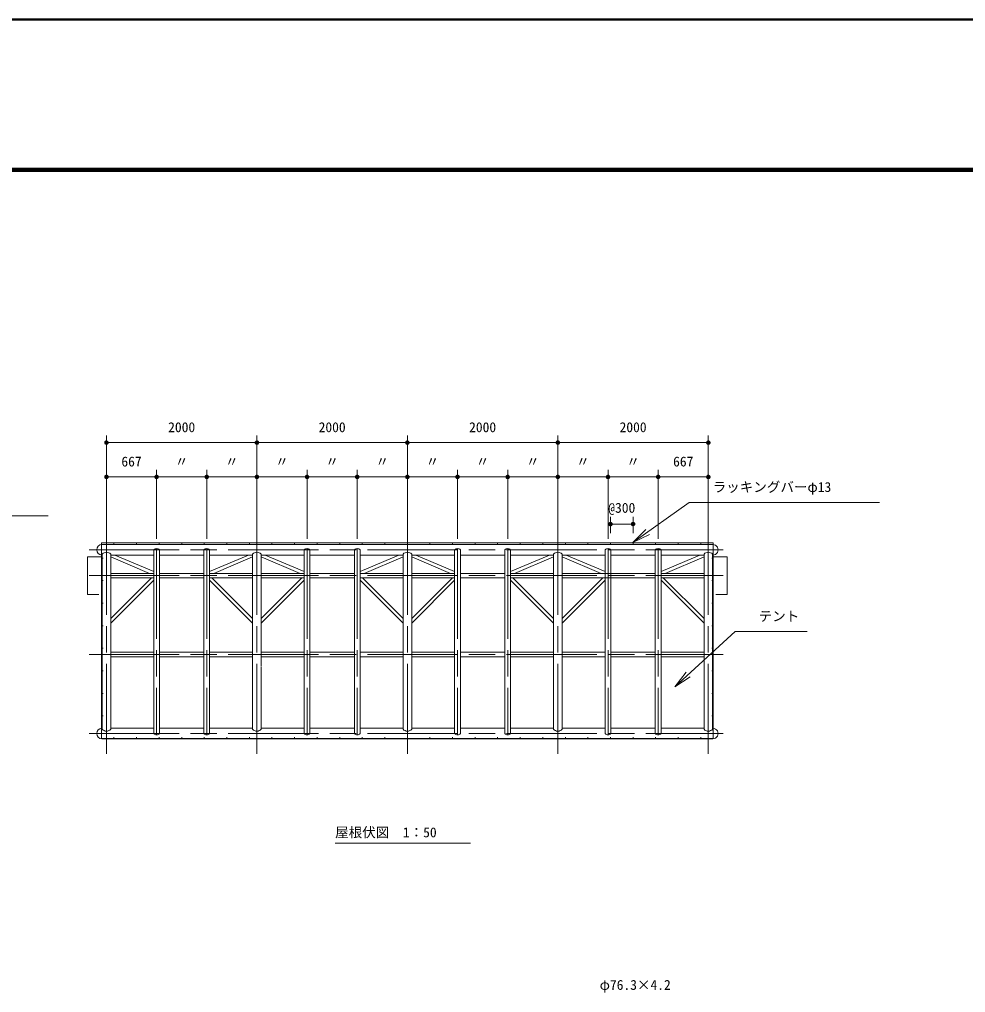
# Model space of a CAD drawing. Units: millimetres at full size. Extents: x 0 to 42000, y 0 to 29700.
# Drawn here: x 14014 to 26589, y 16763 to 29700 of the extents above; entities that cross this region are included whole.
import ezdxf
from ezdxf.enums import TextEntityAlignment as Align

# ---------------------------------------------------------------- set-up
doc = ezdxf.new("R2010")
doc.units = ezdxf.units.MM
doc.header["$LTSCALE"] = 100
doc.linetypes.add('CHAIN', pattern=[18.5, 12, -1.5, 3.5, -1.5])
for name, color, linetype, lineweight in [('C-TTL', 2, 'Continuous', 140), ('D-BMK', 2, 'CHAIN', 13), ('D-STR', 1, 'Continuous', 13), ('D-STR-DIM', 7, 'Continuous', 13), ('D-STR-HTXT', 7, 'Continuous', 13), ('D-STR-TXT', 7, 'Continuous', 13), ('D-TTL', 2, 'Continuous', 50)]:
    doc.layers.add(name, color=color, linetype=linetype, lineweight=lineweight)
doc.styles.add('ＭＳ ゴシック', font='')
doc.styles.get('ＭＳ ゴシック').set_extended_font_data('MS Gothic')

# ---------------------------------------------------------------- blocks, each defined once
blk = doc.blocks.new('open_arrow')
at = {"color": 0, "linetype": 'Continuous', "lineweight": -2}
blk.add_lwpolyline([(7.5, 1.25), (0, 0), (7.5, -1.25)], dxfattribs=at)
blk = doc.blocks.new('filled_dot')
at = {"color": 0, "linetype": 'Continuous', "lineweight": -2, "const_width": 1.25}
blk.add_lwpolyline([(-0.625, 0, 1), (0.625, 0, 1)], format="xyb", close=True, dxfattribs=at)

msp = doc.modelspace()

# ---------------------------------------------------------------- linework, layer by layer
at = {"layer": 'C-TTL'}
msp.add_line((40000, 27700), (2000, 27700), dxfattribs=at)
at = {"layer": 'D-BMK'}
for p, q in [((15169.9, 22985), (15169.9, 19900.1)), ((17169.9, 22985), (17169.9, 19900.1)), ((19169.9, 22985), (19169.9, 19900.1)), ((21169.9, 22985), (21169.9, 19900.1)), ((23169.9, 22985), (23169.9, 19900.1)), ((14938.1, 22649.6), (23366.1, 22649.6)), ((15836.6, 22665.2), (15836.6, 20190.7)), ((16503.3, 22665.2), (16503.3, 20190.7)), ((17836.6, 22665.2), (17836.6, 20190.7)), ((18503.3, 22665.2), (18503.3, 20190.7)), ((19836.6, 22665.2), (19836.6, 20190.7)), ((20503.3, 22665.2), (20503.3, 20190.7)), ((21836.6, 22665.2), (21836.6, 20190.7)), ((22503.3, 22665.2), (22503.3, 20190.7)), ((14938.1, 22306.2), (23366.1, 22306.2)), ((14938.1, 21256.2), (23366.1, 21256.2)), ((14938.1, 20206.2), (23366.1, 20206.2))]:
    msp.add_line(p, q, dxfattribs=at)
at = {"layer": 'D-STR'}
for p, q in [((23234.6, 22742), (15105.2, 22742)), ((15105.2, 22742), (15105.2, 20140.3)), ((15109.9, 22719.5), (23229.9, 22719.5)), ((15269.9, 22742), (15269.9, 22719.5)), ((15569.9, 22742), (15569.9, 22719.5)), ((15798.4, 22649.6), (15798.4, 20206.2)), ((15869.9, 22742), (15869.9, 22719.5)), ((15874.7, 22649.6), (15874.7, 20206.2)), ((16169.9, 22742), (16169.9, 22719.5)), ((16465.1, 22649.6), (16465.1, 20206.2)), ((16469.9, 22742), (16469.9, 22719.5)), ((16541.4, 22649.6), (16541.4, 20206.2)), ((16769.9, 22742), (16769.9, 22719.5)), ((17069.9, 22742), (17069.9, 22719.5)), ((17369.9, 22742), (17369.9, 22719.5)), ((17669.9, 22742), (17669.9, 22719.5)), ((17798.4, 22649.6), (17798.4, 20206.2)), ((17874.7, 22649.6), (17874.7, 20206.2)), ((17969.9, 22742), (17969.9, 22719.5)), ((18269.9, 22742), (18269.9, 22719.5)), ((18465.1, 22649.6), (18465.1, 20206.2)), ((18541.4, 22649.6), (18541.4, 20206.2)), ((18569.9, 22742), (18569.9, 22719.5)), ((18869.9, 22742), (18869.9, 22719.5)), ((19169.9, 22742), (19169.9, 22719.5)), ((19469.9, 22742), (19469.9, 22719.5)), ((19769.9, 22742), (19769.9, 22719.5)), ((19798.4, 22649.6), (19798.4, 20206.2)), ((19874.7, 22649.6), (19874.7, 20206.2)), ((20069.9, 22742), (20069.9, 22719.5)), ((20369.9, 22742), (20369.9, 22719.5)), ((20465.1, 22649.6), (20465.1, 20206.2)), ((20541.4, 22649.6), (20541.4, 20206.2)), ((20669.9, 22742), (20669.9, 22719.5)), ((20969.9, 22742), (20969.9, 22719.5)), ((21269.9, 22742), (21269.9, 22719.5)), ((21569.9, 22742), (21569.9, 22719.5)), ((21798.4, 22649.6), (21798.4, 20206.2)), ((21869.9, 22742), (21869.9, 22719.5)), ((21874.7, 22649.6), (21874.7, 20206.2)), ((22169.9, 22742), (22169.9, 22719.5)), ((22465.1, 22649.6), (22465.1, 20206.2)), ((22469.9, 22742), (22469.9, 22719.5)), ((22541.4, 22649.6), (22541.4, 20206.2)), ((22769.9, 22742), (22769.9, 22719.5)), ((23069.9, 22742), (23069.9, 22719.5)), ((23234.6, 22742), (23234.6, 20140.3)), ((14919.9, 22556.2), (14919.9, 22056.2)), ((14919.9, 22556.2), (15112.8, 22556.2)), ((15105.2, 22540.3), (15125.2, 22540.3)), ((15112.8, 22592.5), (15109.9, 22592.5)), ((15109.9, 22579.7), (15112.8, 22579.7)), ((15112.8, 22592.5), (15112.8, 20263.4)), ((15227.1, 22592.5), (15227.1, 22002.6)), ((15227.1, 22579.7), (15798.4, 22579.7)), ((15743.9, 22336.5), (15227.1, 22556.5)), ((15798.4, 22359.7), (15281.6, 22579.7)), ((15874.7, 22579.7), (16465.1, 22579.7)), ((16541.4, 22579.7), (17112.8, 22579.7)), ((16541.4, 22359.7), (17058.3, 22579.7)), ((16595.9, 22336.5), (17112.8, 22556.5)), ((17112.8, 22592.5), (17112.8, 21942.1)), ((17227.1, 22592.5), (17227.1, 21942.1)), ((17227.1, 22579.7), (17798.4, 22579.7)), ((17743.9, 22336.5), (17227.1, 22556.5)), ((17798.4, 22359.7), (17281.6, 22579.7)), ((17874.7, 22579.7), (18465.1, 22579.7)), ((18541.4, 22579.7), (19112.8, 22579.7)), ((18541.4, 22359.7), (19058.3, 22579.7)), ((18595.9, 22336.5), (19112.8, 22556.5)), ((19112.8, 22592.5), (19112.8, 21942.1)), ((19227.1, 22592.5), (19227.1, 21942.1)), ((19227.1, 22579.7), (19798.4, 22579.7)), ((19743.9, 22336.5), (19227.1, 22556.5)), ((19798.4, 22359.7), (19281.6, 22579.7)), ((19874.7, 22579.7), (20465.1, 22579.7)), ((20541.4, 22579.7), (21112.8, 22579.7)), ((20541.4, 22359.7), (21058.3, 22579.7)), ((20595.9, 22336.5), (21112.8, 22556.5)), ((21112.8, 22592.5), (21112.8, 21942.1)), ((21227.1, 22592.5), (21227.1, 21923.8)), ((21227.1, 22579.7), (21798.4, 22579.7)), ((21743.9, 22336.5), (21227.1, 22556.5)), ((21798.4, 22359.7), (21281.6, 22579.7)), ((21874.7, 22579.7), (22465.1, 22579.7)), ((22541.4, 22579.7), (23112.8, 22579.7)), ((22541.4, 22359.7), (23058.3, 22579.7)), ((22595.9, 22336.5), (23112.8, 22556.5)), ((23112.8, 22592.5), (23112.8, 20263.4)), ((23234.6, 22540.3), (23214.6, 22540.3)), ((23227.1, 22592.5), (23227.1, 20263.4)), ((23227.1, 22579.7), (23229.9, 22579.7)), ((23419.9, 22556.2), (23227.1, 22556.2)), ((23419.9, 22556.2), (23419.9, 22056.2)), ((15227.1, 22336.5), (15798.4, 22336.5)), ((15227.1, 22276), (15798.4, 22276)), ((15768.2, 22276), (15227.1, 21734.8)), ((15874.7, 22336.5), (16465.1, 22336.5)), ((15874.7, 22276), (16465.1, 22276)), ((16541.4, 22336.5), (17112.8, 22336.5)), ((16541.4, 22276), (17112.8, 22276)), ((16571.6, 22276), (17112.8, 21734.8)), ((17227.1, 22336.5), (17798.4, 22336.5)), ((17227.1, 22276), (17798.4, 22276)), ((17768.2, 22276), (17227.1, 21734.8)), ((17874.7, 22336.5), (18465.1, 22336.5)), ((17874.7, 22276), (18465.1, 22276)), ((18541.4, 22336.5), (19112.8, 22336.5)), ((18541.4, 22276), (19112.8, 22276)), ((18571.6, 22276), (19112.8, 21734.8)), ((19227.1, 22336.5), (19798.4, 22336.5)), ((19227.1, 22276), (19798.4, 22276)), ((19768.2, 22276), (19227.1, 21734.8)), ((19874.7, 22336.5), (20465.1, 22336.5)), ((19874.7, 22276), (20465.1, 22276)), ((20541.4, 22336.5), (21112.8, 22336.5)), ((20541.4, 22276), (21112.8, 22276)), ((20571.6, 22276), (21112.8, 21734.8)), ((21227.1, 22336.5), (22465.1, 22336.5)), ((21227.1, 22276), (22465.1, 22276)), ((21768.2, 22276), (21227.1, 21734.8)), ((22541.4, 22336.5), (23112.8, 22336.5)), ((22541.4, 22276), (23112.8, 22276)), ((22571.6, 22276), (23112.8, 21734.8)), ((15105.2, 22240.3), (15125.2, 22240.3)), ((15798.4, 22245.8), (15227.1, 21674.4)), ((16541.4, 22245.8), (17112.8, 21674.4)), ((17798.4, 22245.8), (17227.1, 21674.4)), ((18541.4, 22245.8), (19112.8, 21674.4)), ((19798.4, 22245.8), (19227.1, 21674.4)), ((20541.4, 22245.8), (21112.8, 21674.4)), ((21798.4, 22245.8), (21227.1, 21674.4)), ((22541.4, 22245.8), (23112.8, 21674.4)), ((23234.6, 22240.3), (23214.6, 22240.3)), ((14919.9, 22056.2), (15069.9, 22056.2)), ((15227.1, 22002.6), (15227.1, 21152.4)), ((23419.9, 22056.2), (23269.9, 22056.2)), ((15105.2, 21940.3), (15125.2, 21940.3)), ((17112.8, 21942.1), (17112.8, 21091.9)), ((17227.1, 21942.1), (17227.1, 21100.8)), ((19112.8, 21942.1), (19112.8, 21091.9)), ((19227.1, 21942.1), (19227.1, 21091.9)), ((21112.8, 21942.1), (21112.8, 21091.9)), ((21227.1, 21942.1), (21227.1, 21091.9)), ((23234.6, 21940.3), (23214.6, 21940.3)), ((15105.2, 21640.3), (15125.2, 21640.3)), ((23234.6, 21640.3), (23214.6, 21640.3)), ((15105.2, 21340.3), (15125.2, 21340.3)), ((15227.1, 21286.5), (15798.4, 21286.5)), ((15227.1, 21226), (15798.4, 21226)), ((15874.7, 21286.5), (16465.1, 21286.5)), ((15874.7, 21226), (16465.1, 21226)), ((16541.4, 21286.5), (17112.8, 21286.5)), ((16541.4, 21226), (17112.8, 21226)), ((17227.1, 21286.5), (17798.4, 21286.5)), ((17227.1, 21226), (17798.4, 21226)), ((17874.7, 21286.5), (18465.1, 21286.5)), ((17874.7, 21226), (18465.1, 21226)), ((18541.4, 21286.5), (19112.8, 21286.5)), ((18541.4, 21226), (19112.8, 21226)), ((19227.1, 21286.5), (19798.4, 21286.5)), ((19227.1, 21226), (19798.4, 21226)), ((19874.7, 21286.5), (20465.1, 21286.5)), ((19874.7, 21226), (20465.1, 21226)), ((20541.4, 21286.5), (21112.8, 21286.5)), ((20541.4, 21226), (21112.8, 21226)), ((21227.1, 21286.5), (21798.4, 21286.5)), ((21227.1, 21226), (21798.4, 21226)), ((21874.7, 21286.5), (22465.1, 21286.5)), ((21874.7, 21226), (22465.1, 21226)), ((22541.4, 21286.5), (23112.8, 21286.5)), ((22541.4, 21226), (23112.8, 21226)), ((23234.6, 21340.3), (23214.6, 21340.3)), ((15227.1, 21152.4), (15227.1, 20263.4)), ((17112.8, 21091.9), (17112.8, 20263.4)), ((17227.1, 21091.9), (17227.1, 20263.4)), ((19112.8, 21091.9), (19112.8, 20263.4)), ((19227.1, 21091.9), (19227.1, 20263.4)), ((21112.8, 21091.9), (21112.8, 20263.4)), ((21227.1, 21091.9), (21227.1, 20263.4)), ((15105.2, 21040.3), (15125.2, 21040.3)), ((23234.6, 21040.3), (23214.6, 21040.3)), ((15105.2, 20740.3), (15125.2, 20740.3)), ((23234.6, 20740.3), (23214.6, 20740.3)), ((15105.2, 20440.3), (15125.2, 20440.3)), ((23234.6, 20440.3), (23214.6, 20440.3)), ((15109.9, 20276.1), (15112.8, 20276.1)), ((15227.1, 20276.1), (15798.4, 20276.1)), ((15874.7, 20276.1), (16465.1, 20276.1)), ((16541.4, 20276.1), (17112.8, 20276.1)), ((17227.1, 20276.1), (17798.4, 20276.1)), ((17874.7, 20276.1), (18465.1, 20276.1)), ((18541.4, 20276.1), (19112.8, 20276.1)), ((19227.1, 20276.1), (19798.4, 20276.1)), ((19874.7, 20276.1), (20465.1, 20276.1)), ((20541.4, 20276.1), (21112.8, 20276.1)), ((21227.1, 20276.1), (21798.4, 20276.1)), ((21874.7, 20276.1), (22465.1, 20276.1)), ((22541.4, 20276.1), (23112.8, 20276.1)), ((23227.1, 20276.1), (23229.9, 20276.1)), ((15105.2, 20140.3), (23234.6, 20140.3)), ((15109.9, 20136.3), (23229.9, 20136.3)), ((15269.9, 20140.3), (15269.9, 20156.3)), ((15569.9, 20140.3), (15569.9, 20156.3)), ((15869.9, 20140.3), (15869.9, 20156.3)), ((16169.9, 20140.3), (16169.9, 20156.3)), ((16469.9, 20140.3), (16469.9, 20156.3)), ((16769.9, 20140.3), (16769.9, 20156.3)), ((17069.9, 20140.3), (17069.9, 20156.3)), ((17369.9, 20140.3), (17369.9, 20156.3)), ((17669.9, 20140.3), (17669.9, 20156.3)), ((17969.9, 20140.3), (17969.9, 20156.3)), ((18269.9, 20140.3), (18269.9, 20156.3)), ((18569.9, 20140.3), (18569.9, 20156.3)), ((18869.9, 20140.3), (18869.9, 20156.3)), ((19169.9, 20140.3), (19169.9, 20156.3)), ((19469.9, 20140.3), (19469.9, 20156.3)), ((19769.9, 20140.3), (19769.9, 20156.3)), ((20069.9, 20140.3), (20069.9, 20156.3)), ((20369.9, 20140.3), (20369.9, 20156.3)), ((20669.9, 20140.3), (20669.9, 20156.3)), ((20969.9, 20140.3), (20969.9, 20156.3)), ((21269.9, 20140.3), (21269.9, 20156.3)), ((21569.9, 20140.3), (21569.9, 20156.3)), ((21869.9, 20140.3), (21869.9, 20156.3)), ((22169.9, 20140.3), (22169.9, 20156.3)), ((22469.9, 20140.3), (22469.9, 20156.3)), ((22769.9, 20140.3), (22769.9, 20156.3)), ((23069.9, 20140.3), (23069.9, 20156.3))]:
    msp.add_line(p, q, dxfattribs=at)
for centre, radius, start, end in [((15109.9, 22649.6), 69.9, 90, 270), ((15836.6, 22611.6), 53.9, 44.92715, 135.07285), ((16503.3, 22611.6), 53.9, 44.92715, 135.07285), ((17836.6, 22611.6), 53.9, 44.92715, 135.07285), ((18503.3, 22611.6), 53.9, 44.92715, 135.07285), ((19836.6, 22611.6), 53.9, 44.92715, 135.07285), ((20503.3, 22611.6), 53.9, 44.92715, 135.07285), ((21836.6, 22611.6), 53.9, 44.92715, 135.07285), ((22503.3, 22611.6), 53.9, 44.92715, 135.07285), ((23229.9, 22649.6), 69.9, 269.99961, 90.00039), ((15169.9, 22538.8), 78.4, 43.18835, 136.81165), ((17169.9, 22538.8), 78.4, 43.18835, 136.81165), ((19169.9, 22538.8), 78.4, 43.18835, 136.81165), ((21169.9, 22538.8), 78.4, 43.18835, 136.81165), ((23169.9, 22538.8), 78.4, 43.18835, 136.81165), ((15109.9, 20206.2), 69.9, 90, 270), ((15169.9, 20317), 78.4, 223.18835, 316.81165), ((15836.6, 20244.3), 53.9, 224.92715, 315.07285), ((16503.3, 20244.3), 53.9, 224.92715, 315.07285), ((17169.9, 20317), 78.4, 223.18835, 316.81165), ((17836.6, 20244.3), 53.9, 224.92715, 315.07285), ((18503.3, 20244.3), 53.9, 224.92715, 315.07285), ((19169.9, 20317), 78.4, 223.18835, 316.81165), ((19836.6, 20244.3), 53.9, 224.92715, 315.07285), ((20503.3, 20244.3), 53.9, 224.92715, 315.07285), ((21169.9, 20317), 78.4, 223.18835, 316.81165), ((21836.6, 20244.3), 53.9, 224.92715, 315.07285), ((22503.3, 20244.3), 53.9, 224.92715, 315.07285), ((23169.9, 20317), 78.4, 223.18835, 316.81165), ((23229.9, 20206.2), 69.9, 269.99961, 90.00039)]:
    msp.add_arc(centre, radius, start, end, dxfattribs=at)
at = {"layer": 'D-STR-DIM'}
for p, q in [((15169.9, 23113), (15169.9, 24170.1)), ((15169.9, 24074.1), (17169.9, 24074.1)), ((17169.9, 23113), (17169.9, 24170.1)), ((17169.9, 23113), (17169.9, 24170.1)), ((17169.9, 24074.1), (19169.9, 24074.1)), ((19169.9, 23113), (19169.9, 24170.1)), ((19169.9, 23113), (19169.9, 24170.1)), ((19169.9, 24074.1), (21169.9, 24074.1)), ((21169.9, 23113), (21169.9, 24170.1)), ((21169.9, 23113), (21169.9, 24170.1)), ((21169.9, 24074.1), (23169.9, 24074.1)), ((23169.9, 23113), (23169.9, 24170.1)), ((15169.9, 22777.6), (15169.9, 23714.2)), ((15836.6, 22793.2), (15836.6, 23714.2)), ((15836.6, 22793.2), (15836.6, 23714.2)), ((16503.3, 22793.2), (16503.3, 23714.2)), ((16503.3, 22793.2), (16503.3, 23714.2)), ((17169.9, 22745.2), (17169.9, 23714.2)), ((17169.9, 22745.2), (17169.9, 23714.2)), ((17836.6, 22793.2), (17836.6, 23714.2)), ((17836.6, 22793.2), (17836.6, 23714.2)), ((18503.3, 22793.2), (18503.3, 23714.2)), ((18503.3, 22793.2), (18503.3, 23714.2)), ((19169.9, 22777.6), (19169.9, 23714.2)), ((19169.9, 22777.6), (19169.9, 23714.2)), ((19836.6, 22793.2), (19836.6, 23714.2)), ((19836.6, 22793.2), (19836.6, 23714.2)), ((20503.3, 22793.2), (20503.3, 23714.2)), ((20503.3, 22793.2), (20503.3, 23714.2)), ((21169.9, 22745.2), (21169.9, 23714.2)), ((21169.9, 22745.2), (21169.9, 23714.2)), ((21836.6, 22793.2), (21836.6, 23714.2)), ((21836.6, 22793.2), (21836.6, 23714.2)), ((22503.3, 22793.2), (22503.3, 23714.2)), ((22503.3, 22793.2), (22503.3, 23714.2)), ((23169.9, 22745.2), (23169.9, 23714.2)), ((15169.9, 23618.2), (15836.6, 23618.2)), ((15836.6, 23618.2), (16503.3, 23618.2)), ((16503.3, 23618.2), (17169.9, 23618.2)), ((17169.9, 23618.2), (17836.6, 23618.2)), ((17836.6, 23618.2), (18503.3, 23618.2)), ((18503.3, 23618.2), (19169.9, 23618.2)), ((19169.9, 23618.2), (19836.6, 23618.2)), ((19836.6, 23618.2), (20503.3, 23618.2)), ((20503.3, 23618.2), (21169.9, 23618.2)), ((21169.9, 23618.2), (21836.6, 23618.2)), ((21836.6, 23618.2), (22503.3, 23618.2)), ((22503.3, 23618.2), (23169.9, 23618.2)), ((21869.9, 22870), (21869.9, 23088)), ((22169.9, 22870), (22169.9, 23088)), ((22169.9, 22992), (21869.9, 22992))]:
    msp.add_line(p, q, dxfattribs=at)
at = {"layer": 'D-STR-HTXT'}
for points in [[(22167.2, 22745.8), (22916.6, 23279.1), (23156.6, 23279.1), (25443.9, 23279.1)], [(11504.8, 22356.2), (12101.2, 23101.3), (12341.2, 23101.3), (14395, 23101.3)], [(22724.8, 20829.4), (23527.6, 21562.4), (23767.6, 21562.4), (24484.4, 21562.4)]]:
    msp.add_lwpolyline(points, dxfattribs=at)
at = {"layer": 'D-STR-TXT'}
msp.add_line((18209.6, 18747.5), (20009.6, 18747.5), dxfattribs=at)
at = {"layer": 'D-TTL'}
msp.add_line((42000, 29700), (0, 29700), dxfattribs=at)

# ---------------------------------------------------------------- block references
at = {"layer": 'D-STR-DIM', "xscale": 24, "yscale": 24}
for p in [(15169.9, 24074.1), (17169.9, 24074.1), (19169.9, 24074.1), (21169.9, 24074.1), (15169.9, 23618.2), (15836.6, 23618.2), (16503.3, 23618.2), (17169.9, 23618.2), (17836.6, 23618.2), (18503.3, 23618.2), (19169.9, 23618.2), (19836.6, 23618.2), (20503.3, 23618.2), (21169.9, 23618.2), (21836.6, 23618.2), (22503.3, 23618.2), (21869.9, 22992)]:
    msp.add_blockref('filled_dot', p, dxfattribs=at)
at = {"layer": 'D-STR-DIM', "xscale": 24, "yscale": 24, "rotation": 180}
for p in [(17169.9, 24074.1), (19169.9, 24074.1), (21169.9, 24074.1), (23169.9, 24074.1), (15836.6, 23618.2), (16503.3, 23618.2), (17169.9, 23618.2), (17836.6, 23618.2), (18503.3, 23618.2), (19169.9, 23618.2), (19836.6, 23618.2), (20503.3, 23618.2), (21169.9, 23618.2), (21836.6, 23618.2), (22503.3, 23618.2), (23169.9, 23618.2), (22169.9, 22992)]:
    msp.add_blockref('filled_dot', p, dxfattribs=at)
at = {"layer": 'D-STR-HTXT', "xscale": 32, "yscale": 32}
for p, rotation in [((22167.2, 22745.8), 35.4), ((22724.8, 20829.4), 42.4)]:
    msp.add_blockref('open_arrow', p, dxfattribs=dict(at, rotation=rotation))

# ---------------------------------------------------------------- texts
at = {"layer": 'D-STR-DIM', "style": 'ＭＳ ゴシック'}
for s, p in [('2000', (16169.9, 24345.2)), ('2000', (18169.9, 24345.2)), ('2000', (20169.9, 24345.2)), ('2000', (22169.9, 24345.2)), ('667', (15503.3, 23889.3)), ('〃', (16169.9, 23889.3)), ('〃', (16836.6, 23889.3)), ('〃', (17503.3, 23889.3)), ('〃', (18169.9, 23889.3)), ('〃', (18836.6, 23889.3)), ('〃', (19503.3, 23889.3)), ('〃', (20169.9, 23889.3)), ('〃', (20836.6, 23889.3)), ('〃', (21503.3, 23889.3)), ('〃', (22169.9, 23889.3)), ('667', (22836.6, 23889.3)), ('@300', (22019.9, 23273.6))]:
    msp.add_text(s, height=132, dxfattribs=at).set_placement(p, align=Align.TOP_CENTER)
at = {"layer": 'D-STR-HTXT', "style": 'ＭＳ ゴシック'}
for s, p in [('ラッキングバーφ13', (23227.6, 23550.2)), ('テント', (23838.6, 21833.4)), ('φ76.3×4.2', (21726, 16931.4))]:
    msp.add_text(s, height=132, dxfattribs=at).set_placement(p, align=Align.TOP_LEFT)
at = {"layer": 'D-STR-TXT', "style": 'ＭＳ ゴシック'}
msp.add_text('屋根伏図\u30001：50', height=132, dxfattribs=at).set_placement((18209.6, 18787.5), align=Align.BOTTOM_LEFT)

doc.saveas('drawing.dxf')
